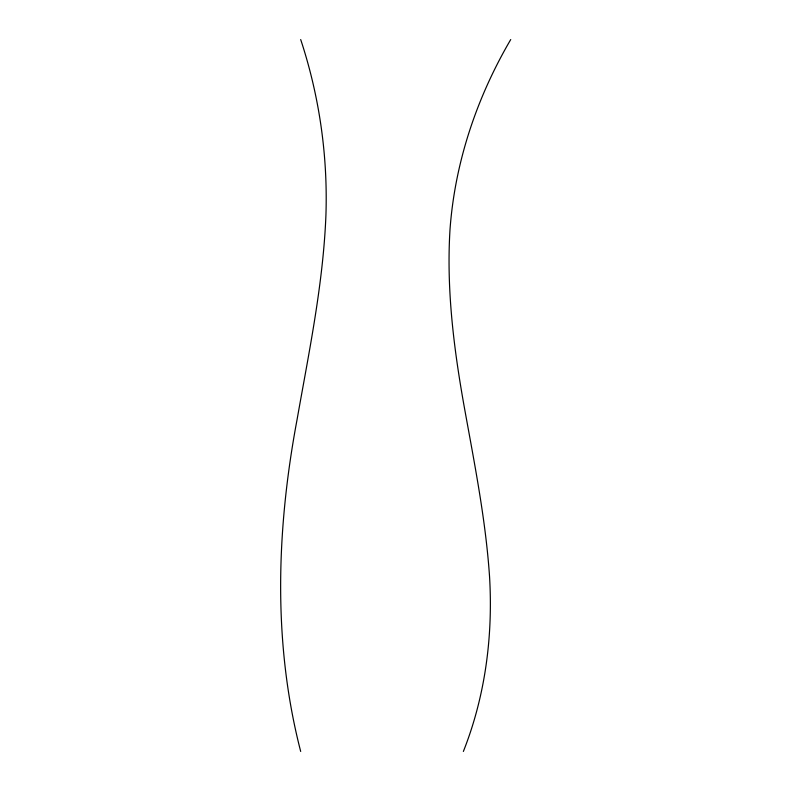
<?xml version="1.0" encoding="UTF-8"?>
<svg xmlns="http://www.w3.org/2000/svg" width="791" height="791" viewBox="0 0 791 791"><rect width="100%" height="100%" fill="white"/><g stroke="black" fill="none" stroke-linecap="round" stroke-linejoin="round"><path stroke-width="1.19" d="M463.368 751.45C485.377 695.932 493.109 635.776 489.53 576.342C485.605 518.787 474.185 462.162 464.001 405.476C453.678 347.496 446.351 288.606 450 229.627C454.855 162.462 476.775 97.52 510.729 39.55M300.689 39.55C319.337 96.027 327.879 155.55 325.932 214.994C323.222 283.959 309.034 351.708 297.09 419.477C276.514 528.952 272.618 642.875 300.689 751.45"/></g></svg>
